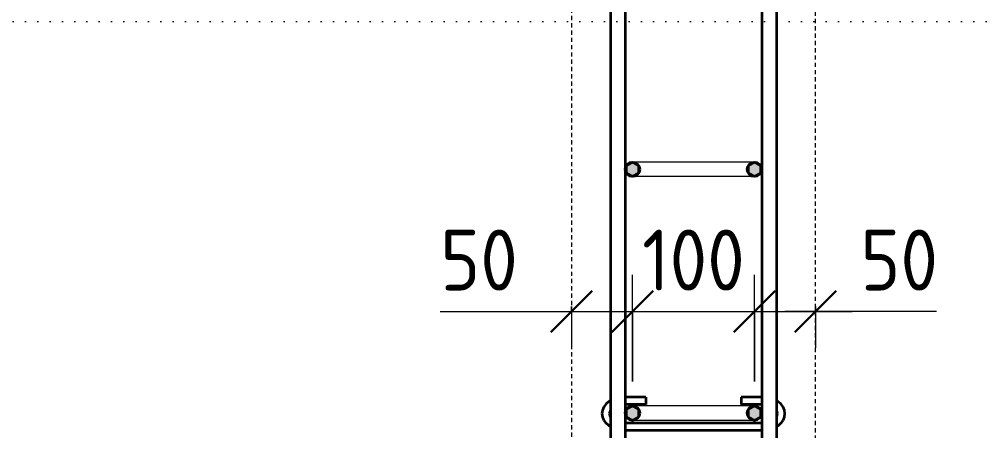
# Model space of a CAD drawing. Header units: millimetres. Extents: x 28954 to 49618, y -2651 to 78735.
# Drawn here: x 31227 to 32016, y 77160 to 77498 of the extents above; entities that cross this region are included whole.
import ezdxf

# ---------------------------------------------------------------- set-up
doc = ezdxf.new("R2010")
doc.units = ezdxf.units.MM
doc.linetypes.add('01 Штриховая _4 мм_', pattern=[6, 3.5, -2.5])
doc.linetypes.add('04 Пунктир 10мм', pattern=[10, 0, -10])
for name, color, linetype, lineweight in [('AA_Dim', 7, 'Continuous', 9), ('AA_Dim-20', 7, 'Continuous', 9), ('AA_Razrez', 7, 'Continuous', 9), ('KR_Armatura', 7, 'Continuous', 20), ('KR_Armatura_Tonkie', 7, 'Continuous', 20)]:
    doc.layers.add(name, color=color, linetype=linetype, lineweight=lineweight)
doc.layers.add('AF_Stena_Опалубка', color=7, linetype='Continuous', lineweight=20, true_color=0x0063c6)
doc.styles.add('ISOCPEUR_1', font='isocpeur.TTF', dxfattribs={"width": 0.9, "height": 50})
doc.dimstyles.new('00_Точн_3_знака__прозр_', dxfattribs={"dimscale": 304.8, "dimtxt": 50.137748, "dimasz": 0.111549, "dimexe": 0.098425, "dimexo": 0.065617, "dimgap": 0.006562, "dimtad": 1, "dimdec": 3, "dimrnd": 0.001, "dimdsep": 46, "dimtxsty": 'ISOCPEUR_1', "dimblk1": 'OBLIQUE', "dimblk2": 'OBLIQUE', "dimsah": 1, "dimcen": 0.09, "dimdle": 0.098425, "dimazin": 0, "dimtfac": 1, "dimtdec": 4, "dimtix": 1, "dimtmove": 0, "dimatfit": 3, "dimfxl": 1, "dimtvp": 1, "dimtolj": 1, "dimtzin": 0, "dimlwd": 18, "dimlwe": 18, "dimarcsym": 2})
doc.dimstyles.new('00_Точн_3_знака__прозр__1', dxfattribs={"dimscale": 304.8, "dimtxt": 50.137748, "dimasz": 0.111549, "dimexe": 0.098425, "dimexo": 0.065617, "dimgap": 0.006562, "dimtad": 1, "dimdec": 3, "dimrnd": 0.001, "dimdsep": 46, "dimtxsty": 'ISOCPEUR_1', "dimblk1": 'OBLIQUE', "dimblk2": 'OBLIQUE', "dimsah": 1, "dimcen": 0.09, "dimdle": 0.098425, "dimazin": 0, "dimtfac": 1, "dimtdec": 4, "dimtix": 1, "dimtmove": 1, "dimatfit": 3, "dimfxl": 1, "dimtvp": 1, "dimtolj": 1, "dimtzin": 0, "dimlwd": 18, "dimlwe": 18, "dimarcsym": 2})

# ---------------------------------------------------------------- blocks, each defined once
blk = doc.blocks.new('DIMBLOCK31-План армирования стен')
at = {"layer": 'AA_Dim-20', "color": 30, "lineweight": 18, "true_color": 0xff8000, "transparency": 16777216}
for p, q in [((31730.06, 77201), (31730.06, 77288.41)), ((31572.5, 77258.41), (31654.94, 77258.41)), ((31650.06, 77258.41), (31730.06, 77258.41)), ((31654.94, 77258.41), (31705.06, 77258.41)), ((31680.06, 77262.45), (31680.06, 77228.41)), ((31680.06, 77258.41), (31680.06, 77262.45)), ((31730.06, 77258.41), (31730.06, 77201))]:
    blk.add_line(p, q, dxfattribs=at)
at = {"layer": 'AA_Dim-20', "color": 30, "lineweight": 30, "true_color": 0xff8000, "transparency": 16777216}
for p, q in [((31680.06, 77258.41), (31697.06, 77275.41)), ((31730.06, 77258.41), (31747.06, 77275.41)), ((31680.06, 77258.41), (31663.06, 77241.41)), ((31730.06, 77258.41), (31713.06, 77241.41))]:
    blk.add_line(p, q, dxfattribs=at)
at = {"layer": 'AA_Dim-20', "color": 0, "lineweight": 18, "transparency": 16777216, "insert": (31572.5, 77325.55), "char_height": 50, "width": 74.9228, "attachment_point": 1, "line_spacing_factor": 1.135194, "style": 'ISOCPEUR_1'}
blk.add_mtext('50', dxfattribs=at)
blk = doc.blocks.new('_Oblique')
at = {"color": 0, "linetype": 'ByBlock', "lineweight": -2}
blk.add_line((-0.5, -0.5), (0.5, 0.5), dxfattribs=at)
blk = doc.blocks.new('DIMBLOCK32-План армирования стен')
at = {"layer": 'AA_Dim-20', "color": 30, "lineweight": 18, "true_color": 0xff8000, "transparency": 16777216}
for p, q in [((31730.06, 77201), (31730.06, 77288.41)), ((31830.06, 77201), (31830.06, 77288.41)), ((31730.06, 77258.41), (31830.06, 77258.41)), ((31730.06, 77258.41), (31730.06, 77201)), ((31830.06, 77258.41), (31830.06, 77201))]:
    blk.add_line(p, q, dxfattribs=at)
at = {"layer": 'AA_Dim-20', "color": 30, "lineweight": 30, "true_color": 0xff8000, "transparency": 16777216}
for p, q in [((31730.06, 77258.41), (31747.06, 77275.41)), ((31830.06, 77258.41), (31847.06, 77275.41)), ((31730.06, 77258.41), (31713.06, 77241.41)), ((31830.06, 77258.41), (31813.06, 77241.41))]:
    blk.add_line(p, q, dxfattribs=at)
at = {"layer": 'AA_Dim-20', "color": 0, "lineweight": 18, "transparency": 16777216, "insert": (31737.96, 77325.55), "char_height": 50, "width": 101.0323, "attachment_point": 1, "line_spacing_factor": 1.135194, "style": 'ISOCPEUR_1'}
blk.add_mtext('100', dxfattribs=at)
blk = doc.blocks.new('DIMBLOCK33-План армирования стен')
at = {"layer": 'AA_Dim-20', "color": 30, "lineweight": 18, "true_color": 0xff8000, "transparency": 16777216}
for p, q in [((31830.06, 77201), (31830.06, 77288.41)), ((31830.06, 77258.41), (31910.06, 77258.41)), ((31830.06, 77258.41), (31830.06, 77201)), ((31896.98, 77258.41), (31855.06, 77258.41)), ((31880.06, 77262.45), (31880.06, 77228.41)), ((31880.06, 77258.41), (31880.06, 77262.45)), ((31979.42, 77258.41), (31896.98, 77258.41))]:
    blk.add_line(p, q, dxfattribs=at)
at = {"layer": 'AA_Dim-20', "color": 30, "lineweight": 30, "true_color": 0xff8000, "transparency": 16777216}
for p, q in [((31830.06, 77258.41), (31847.06, 77275.41)), ((31880.06, 77258.41), (31897.06, 77275.41)), ((31830.06, 77258.41), (31813.06, 77241.41)), ((31880.06, 77258.41), (31863.06, 77241.41))]:
    blk.add_line(p, q, dxfattribs=at)
at = {"layer": 'AA_Dim-20', "color": 0, "lineweight": 18, "transparency": 16777216, "insert": (31916.98, 77325.55), "char_height": 50, "width": 74.9228, "attachment_point": 1, "line_spacing_factor": 1.135194, "style": 'ISOCPEUR_1'}
blk.add_mtext('50', dxfattribs=at)

msp = doc.modelspace()

# ---------------------------------------------------------------- hatches: boundary and pattern name
at = {"layer": 'KR_Armatura', "lineweight": 35}
h = msp.add_hatch(color=256, dxfattribs=at)
edge = h.paths.add_edge_path()
edge.add_arc((31730.0616, 77375), 6, 0, 360)
for points in [[(31730.0616, 77369), (31735.2578, 77372), (31735.2578, 77378), (31730.0616, 77381), (31724.8655, 77378), (31724.8655, 77372)], [(31830.0616, 77369), (31835.2578, 77372), (31835.2578, 77378), (31830.0616, 77381), (31824.8655, 77378), (31824.8655, 77372)], [(31730.0616, 77169), (31735.2578, 77172), (31735.2578, 77178), (31730.0616, 77181), (31724.8655, 77178), (31724.8655, 77172)], [(31830.0616, 77169), (31835.2578, 77172), (31835.2578, 77178), (31830.0616, 77181), (31824.8655, 77178), (31824.8655, 77172)]]:
    msp.add_hatch(color=256, dxfattribs=at).paths.add_polyline_path(points)
h = msp.add_hatch(color=256, dxfattribs=at)
edge = h.paths.add_edge_path()
edge.add_arc((31830.0616, 77375), 6, 0, 360)
h = msp.add_hatch(color=256, dxfattribs=at)
edge = h.paths.add_edge_path()
edge.add_arc((31730.0616, 77175), 6, 0, 360)
h = msp.add_hatch(color=256, dxfattribs=at)
edge = h.paths.add_edge_path()
edge.add_arc((31830.0616, 77175), 6, 0, 360)

# ---------------------------------------------------------------- linework, layer by layer
at = {"layer": 'AA_Razrez', "color": 7, "linetype": '04 Пунктир 10мм', "true_color": 0xffffff}
msp.add_line((29111.3287, 77496.3546), (34821.7955, 77496.3546), dxfattribs=at)
at = {"layer": 'AF_Stena_Опалубка', "linetype": '01 Штриховая _4 мм_'}
for p, q in [((31680.0616, 77825), (31680.0616, 76535)), ((31880.0616, 76535), (31880.0616, 77825))]:
    msp.add_line(p, q, dxfattribs=at)
at = {"layer": 'KR_Armatura', "lineweight": 35}
for p, q in [((31730.0616, 77381), (31724.8655, 77378)), ((31724.8655, 77378), (31724.8655, 77372)), ((31735.2578, 77378), (31730.0616, 77381)), ((31735.2578, 77372), (31735.2578, 77378)), ((31830.0616, 77381), (31824.8655, 77378)), ((31824.8655, 77378), (31824.8655, 77372)), ((31835.2578, 77378), (31830.0616, 77381)), ((31835.2578, 77372), (31835.2578, 77378)), ((31724.8655, 77372), (31730.0616, 77369)), ((31730.0616, 77369), (31735.2578, 77372)), ((31824.8655, 77372), (31830.0616, 77369)), ((31830.0616, 77369), (31835.2578, 77372)), ((31730.0616, 77181), (31724.8655, 77178)), ((31735.2578, 77178), (31730.0616, 77181)), ((31830.0616, 77181), (31824.8655, 77178)), ((31835.2578, 77178), (31830.0616, 77181)), ((31724.8655, 77178), (31724.8655, 77172)), ((31724.8655, 77172), (31730.0616, 77169)), ((31730.0616, 77169), (31735.2578, 77172)), ((31735.2578, 77172), (31735.2578, 77178)), ((31824.8655, 77178), (31824.8655, 77172)), ((31824.8655, 77172), (31830.0616, 77169)), ((31830.0616, 77169), (31835.2578, 77172)), ((31835.2578, 77172), (31835.2578, 77178))]:
    msp.add_line(p, q, dxfattribs=at)
for centre in [(31730.0616, 77375), (31830.0616, 77375), (31730.0616, 77175), (31830.0616, 77175)]:
    msp.add_circle(centre, 6, dxfattribs=at)
at = {"layer": 'KR_Armatura_Tonkie', "lineweight": 35}
for p, q in [((31712.0616, 77995), (31712.0616, 76365)), ((31848.0616, 77995), (31848.0616, 76365)), ((31724.0616, 77958), (31724.0616, 76402)), ((31836.0616, 77958), (31836.0616, 76402)), ((31741.0616, 77188.135), (31724.0616, 77188.135)), ((31741.0616, 77188.135), (31741.0616, 77182.135)), ((31836.0616, 77188.135), (31819.0616, 77188.135)), ((31819.0616, 77188.135), (31819.0616, 77182.135)), ((31706.6148, 77180.1038), (31705.4619, 77177.4101)), ((31708.4091, 77182.4816), (31706.6148, 77180.1038)), ((31710.723, 77184.4779), (31708.4091, 77182.4816)), ((31712.0616, 77185.2555), (31710.723, 77184.4779)), ((31741.0616, 77182.135), (31724.0616, 77182.135)), ((31836.0616, 77182.135), (31819.0616, 77182.135)), ((31851.7141, 77182.4816), (31848.0833, 77185.3222)), ((31853.5084, 77180.1038), (31851.7141, 77182.4816)), ((31854.6613, 77177.4101), (31853.5084, 77180.1038)), ((31705.4619, 77177.4101), (31705.0616, 77174.5284)), ((31705.0616, 77174.5284), (31705.4619, 77171.6468)), ((31705.4619, 77171.6468), (31706.6148, 77168.9531)), ((31711.4268, 77175.7998), (31711.0616, 77174.5284)), ((31711.0616, 77174.5284), (31711.792, 77171.9858)), ((31711.792, 77177.0711), (31711.4268, 77175.7998)), ((31712.0616, 77177.4266), (31711.792, 77177.0711)), ((31711.792, 77171.9858), (31712.0616, 77171.6303)), ((31848.3312, 77177.0711), (31848.0616, 77177.4266)), ((31848.0616, 77171.6303), (31848.3312, 77171.9858)), ((31849.0616, 77174.5284), (31848.3312, 77177.0711)), ((31848.3312, 77171.9858), (31848.6964, 77173.2571)), ((31848.6964, 77173.2571), (31849.0616, 77174.5284)), ((31853.5084, 77168.9531), (31854.6613, 77171.6468)), ((31855.0616, 77174.5284), (31854.6613, 77177.4101)), ((31854.6613, 77171.6468), (31855.0616, 77174.5284)), ((31706.6148, 77168.9531), (31708.4091, 77166.5753)), ((31708.4091, 77166.5753), (31712.04, 77163.7347)), ((31724.0616, 77166.9218), (31836.0616, 77166.9218)), ((31848.0616, 77163.8013), (31849.4003, 77164.579)), ((31849.4003, 77164.579), (31851.7141, 77166.5753)), ((31851.7141, 77166.5753), (31853.5084, 77168.9531)), ((31724.0616, 77160.9218), (31836.0616, 77160.9218))]:
    msp.add_line(p, q, dxfattribs=at)
at = {"layer": 'KR_Armatura_Tonkie'}
for p, q in [((31766.0616, 77381), (31730.0616, 77381)), ((31794.0616, 77381), (31766.0616, 77381)), ((31830.0616, 77381), (31794.0616, 77381)), ((31766.0616, 77369), (31730.0616, 77369)), ((31794.0616, 77369), (31766.0616, 77369)), ((31830.0616, 77369), (31794.0616, 77369)), ((31766.0616, 77181), (31730.0616, 77181)), ((31794.0616, 77181), (31766.0616, 77181)), ((31830.0616, 77181), (31794.0616, 77181)), ((31766.0616, 77169), (31730.0616, 77169)), ((31794.0616, 77169), (31766.0616, 77169)), ((31830.0616, 77169), (31794.0616, 77169))]:
    msp.add_line(p, q, dxfattribs=at)
for centre, start, end in [((31730.0616, 77375), 90, 270), ((31830.0616, 77375), 270, 90), ((31730.0616, 77175), 90, 270), ((31830.0616, 77175), 270, 90)]:
    msp.add_arc(centre, 6, start, end, dxfattribs=at)

# ---------------------------------------------------------------- dimensions: what is measured, and where the dimension line sits
at = {"layer": 'AA_Dim', "color": 30, "lineweight": 18, "true_color": 0xff8000}
for base, p1, p2, picture, middle in [((31730.0616, 77258.4118), (31680.0616, 77282.4534), (31730.0616, 77181), 'DIMBLOCK31-План армирования стен', (31609.9608, 77292.2144)), ((31880.0616, 77258.4118), (31830.0616, 77181), (31880.0616, 77282.4534), 'DIMBLOCK33-План армирования стен', (31954.4422, 77292.2144))]:
    dim = msp.add_linear_dim(base=base, p1=p1, p2=p2, dimstyle='00_Точн_3_знака__прозр__1', override={"dimpost": '<>', "dimfxl": 113.105226}, dxfattribs=at)
    dim.commit()
    dim.dimension.update_dxf_attribs({"geometry": picture, "text_midpoint": middle, "dimtype": 160})
dim = msp.add_linear_dim(base=(31830.0616, 77258.4118), p1=(31730.0616, 77181), p2=(31830.0616, 77181), dimstyle='00_Точн_3_знака__прозр_', override={"dimpost": '<>', "dimfxl": 100}, dxfattribs=at)
dim.commit()
dim.dimension.update_dxf_attribs({"geometry": 'DIMBLOCK32-План армирования стен', "text_midpoint": (31780.0616, 77285.4118)})

doc.saveas('drawing.dxf')
